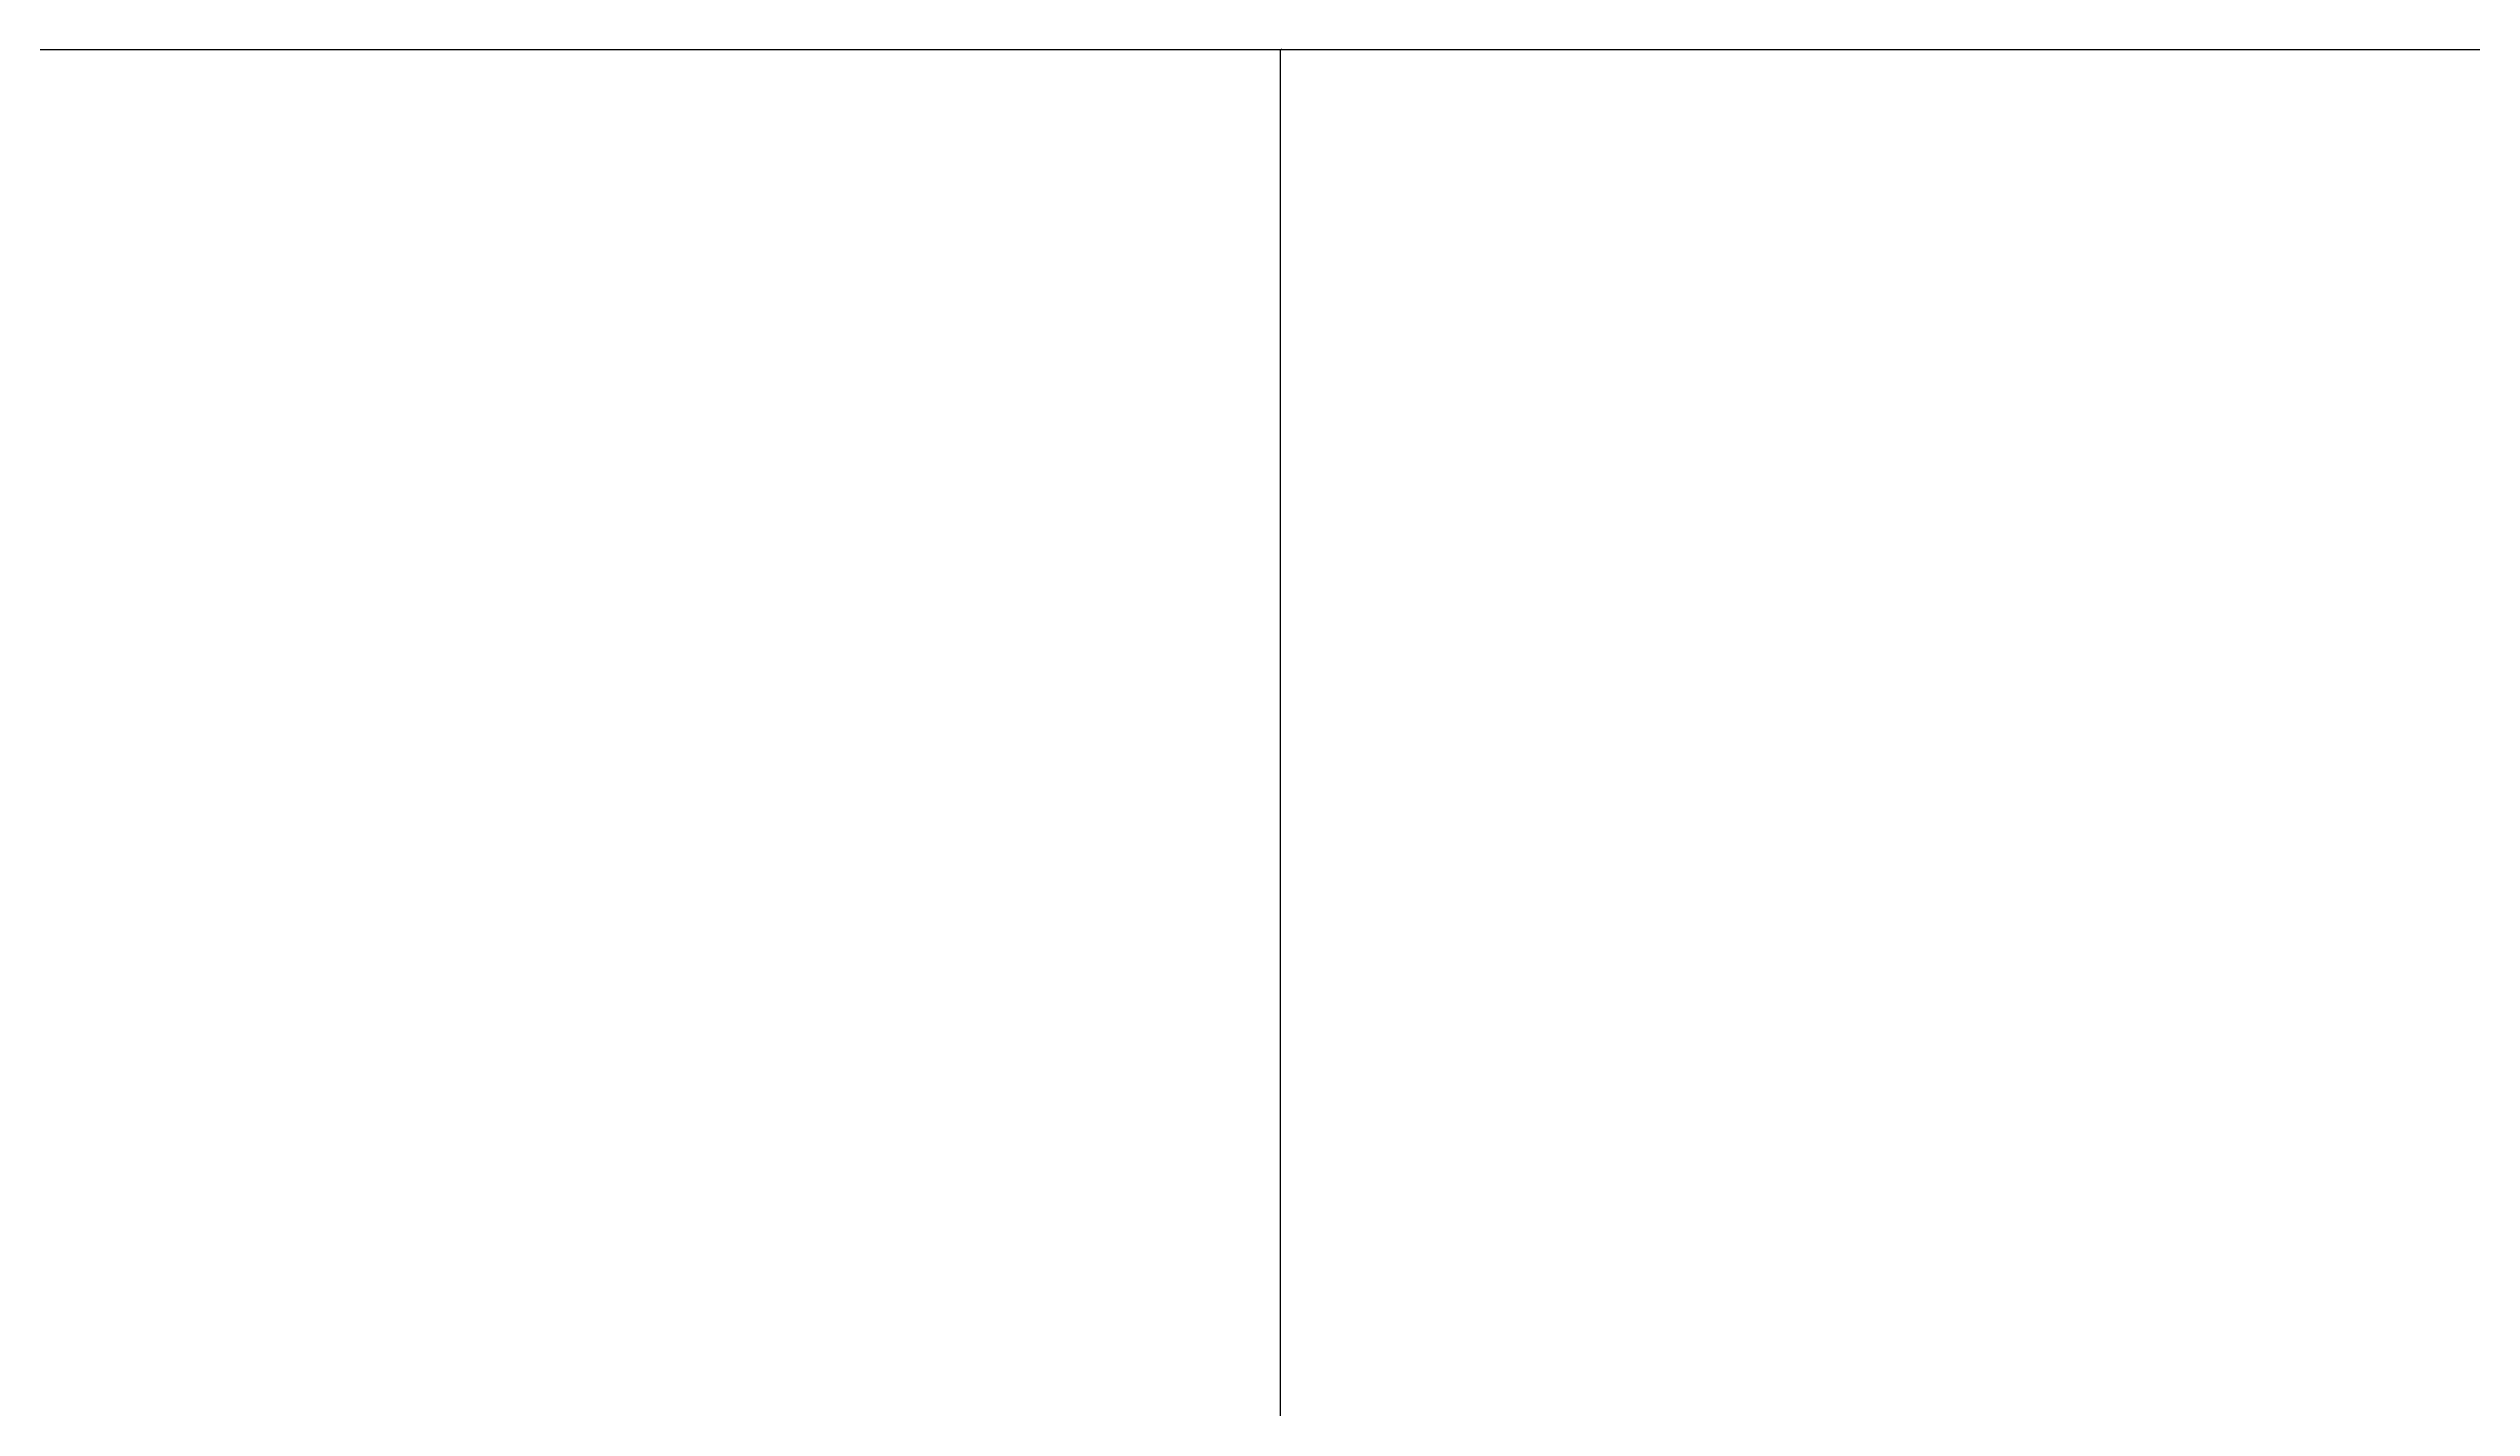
# Model space of a CAD drawing. Header units: inches. Extents: x -8 to 631, y 1 to 481.
# Drawn here: x 169.8094 to 169.8735, y 221.8518 to 221.8878 of the extents above; entities that cross this region are included whole.
import ezdxf
from ezdxf.enums import TextEntityAlignment as Align

# ---------------------------------------------------------------- set-up
doc = ezdxf.new("R2010")
doc.units = ezdxf.units.IN
doc.header["$MEASUREMENT"] = 0
for name, color, linetype in [('BLK_12_THHN', 7, 'Continuous'), ('MISC', 7, 'Continuous'), ('SYMS', 7, 'Continuous')]:
    doc.layers.add(name, color=color, linetype=linetype)
doc.styles.add('WD_IEC', font='ISOCP2.shx', dxfattribs={"width": 0.9, "height": 4})

# ---------------------------------------------------------------- blocks, each defined once
blk = doc.blocks.new('VCN1_1PJ_C9C')
at = {"layer": 'SYMS'}
blk.add_line((-9, -12), (99, -12), dxfattribs=at)
at = {"layer": 'SYMS', "linetype": 'Continuous', "style": 'WD_IEC', "width": 0.9, "flags": 8}
for tag, p in [('TERMDESC08J', (68, 16)), ('TERMDESC04J', (28, 16)), ('TERMDESC09J', (78, 16)), ('TERMDESC05J', (38, 16)), ('TERMDESC06J', (48, 16)), ('TERMDESC03J', (18, 16)), ('TERMDESC07J', (58, 16)), ('TERMDESC02J', (8, 16)), ('TERMDESC01J', (-2, 16)), ('TERMDESC10J', (88, 16))]:
    blk.add_attdef(tag, p, '', height=4, rotation=90, dxfattribs=at)
at = {"layer": 'SYMS', "style": 'WD_IEC'}
for tag, p in [('DESC1', (-16, 33)), ('DESC2', (-16, 26)), ('DESC3', (-16, 19)), ('INST', (-16, 12)), ('LOC', (-16, 5)), ('TAG1', (-16, -2)), ('XREF', (-16, -9.816667))]:
    blk.add_attdef(tag, text='', height=5, dxfattribs=at).set_placement(p, align=Align.RIGHT)
at = {"layer": 'SYMS', "linetype": 'Continuous', "style": 'WD_IEC', "width": 0.9, "flags": 8}
for tag, p in [('X2WIRE08J', (72, 16)), ('X2WIRE04J', (32, 16)), ('X2WIRE09J', (82, 16)), ('X2WIRE05J', (42, 16)), ('X2WIRE06J', (52, 16)), ('X2WIRE03J', (22, 16)), ('X2WIRE07J', (62, 16)), ('X2WIRE02J', (12, 16)), ('X2WIRE01J', (2, 16)), ('X2WIRE10J', (92, 16))]:
    blk.add_attdef(tag, text='', height=4, rotation=90, dxfattribs=at).set_placement(p, align=Align.TOP_LEFT)
at = {"layer": 'SYMS', "style": 'WD_IEC', "flags": 1}
for tag, p in [('X2TERM01J', (0, 12)), ('X2TERM02J', (10, 12)), ('X2TERM03J', (20, 12)), ('X2TERM04J', (30, 12)), ('X2TERM05J', (40, 12)), ('X2TERM06J', (50, 12)), ('X2TERM07J', (60, 12)), ('X2TERM08J', (70, 12)), ('X2TERM09J', (80, 12)), ('X2TERM10J', (90, 12)), ('X8TERM01P', (0, -12)), ('X8TERM02P', (10, -12)), ('X8TERM03P', (20, -12)), ('X8TERM04P', (30, -12)), ('X8TERM05P', (40, -12)), ('X8TERM06P', (50, -12)), ('X8TERM07P', (60, -12)), ('X8TERM08P', (70, -12)), ('X8TERM09P', (80, -12)), ('X8TERM10P', (90, -12))]:
    blk.add_attdef(tag, p, '', height=0.02, dxfattribs=at)
at = {"layer": 'SYMS', "color": 7, "style": 'WD_IEC'}
for tag, p in [('X2_TINY_DOT_DONT_REMOVE_01J', (0, 12)), ('X2_TINY_DOT_DONT_REMOVE_02J', (10, 12)), ('X2_TINY_DOT_DONT_REMOVE_03J', (20, 12)), ('X2_TINY_DOT_DONT_REMOVE_04J', (30, 12)), ('X2_TINY_DOT_DONT_REMOVE_05J', (40, 12)), ('X2_TINY_DOT_DONT_REMOVE_06J', (50, 12)), ('X2_TINY_DOT_DONT_REMOVE_07J', (60, 12)), ('X2_TINY_DOT_DONT_REMOVE_08J', (70, 12)), ('X2_TINY_DOT_DONT_REMOVE_09J', (80, 12)), ('X2_TINY_DOT_DONT_REMOVE_10J', (90, 12)), ('X8_TINY_DOT_DONT_REMOVE_01P', (0, -12)), ('X8_TINY_DOT_DONT_REMOVE_02P', (10, -12)), ('X8_TINY_DOT_DONT_REMOVE_03P', (20, -12)), ('X8_TINY_DOT_DONT_REMOVE_04P', (30, -12)), ('X8_TINY_DOT_DONT_REMOVE_05P', (40, -12)), ('X8_TINY_DOT_DONT_REMOVE_06P', (50, -12)), ('X8_TINY_DOT_DONT_REMOVE_07P', (60, -12)), ('X8_TINY_DOT_DONT_REMOVE_08P', (70, -12)), ('X8_TINY_DOT_DONT_REMOVE_09P', (80, -12)), ('X8_TINY_DOT_DONT_REMOVE_10P', (90, -12))]:
    blk.add_attdef(tag, p, '', height=0.0002, dxfattribs=at)
at = {"layer": 'SYMS', "linetype": 'Continuous', "style": 'WD_IEC', "width": 0.9}
for tag, flags, p in [('TERM01J', 9, (0, 6)), ('TERM02J', 9, (10, 6)), ('TERM03J', 9, (20, 6)), ('TERM04J', 9, (30, 6)), ('TERM05J', 9, (40, 6)), ('TERM06J', 9, (50, 6)), ('TERM07J', 9, (60, 6)), ('TERM08J', 9, (70, 6)), ('TERM09J', 9, (80, 6)), ('TERM10J', 9, (90, 6)), ('TERM01P', 8, (0, -6)), ('TERM02P', 8, (10, -6)), ('TERM03P', 8, (20, -6)), ('TERM04P', 8, (30, -6)), ('TERM05P', 8, (40, -6)), ('TERM06P', 8, (50, -6)), ('TERM07P', 8, (60, -6)), ('TERM08P', 8, (70, -6)), ('TERM09P', 8, (80, -6)), ('TERM10P', 8, (90, -6))]:
    blk.add_attdef(tag, text='', height=4, dxfattribs=dict(at, flags=flags)).set_placement(p, align=Align.MIDDLE_CENTER)
at = {"layer": 'SYMS', "style": 'WD_IEC', "width": 0.9}
for tag, p, flags in [('X1LINK', (106, 0), 1), ('WDBLKNAM', (-2.585957, -3.405381), 9), ('ACE_FLAG', (-2.743006, -6.385095), 9), ('FAMILY', (6.314358, -7.473667), 9), ('GENDER', (-2.304601, -9.452091), 9)]:
    blk.add_attdef(tag, p, '', height=1, dxfattribs=dict(at, flags=flags))
at = {"layer": 'SYMS', "linetype": 'Continuous', "style": 'WD_IEC', "width": 0.9, "flags": 9}
for tag, p in [('ASSYCODE', (5.962864, -9.774546)), ('MFG', (6.463898, -12.653767)), ('CAT', (6.401269, -15.345213)), ('CATDESC', (6.401269, -18.036659))]:
    blk.add_attdef(tag, p, '', height=2, dxfattribs=at)
at = {"layer": 'SYMS', "linetype": 'Continuous', "style": 'WD_IEC', "width": 0.9, "flags": 8}
for tag, p in [('TERMDESC01P', (-2, -16)), ('TERMDESC02P', (8, -16)), ('TERMDESC03P', (18, -16)), ('TERMDESC04P', (28, -16)), ('TERMDESC05P', (38, -16)), ('TERMDESC06P', (48, -16)), ('TERMDESC07P', (58, -16)), ('TERMDESC08P', (68, -16)), ('TERMDESC09P', (78, -16)), ('TERMDESC10P', (88, -16))]:
    blk.add_attdef(tag, text='', height=4, rotation=90, dxfattribs=at).set_placement(p, align=Align.RIGHT)
for tag, p in [('X8WIRE01P', (2, -16)), ('X8WIRE02P', (12, -16)), ('X8WIRE03P', (22, -16)), ('X8WIRE04P', (32, -16)), ('X8WIRE05P', (42, -16)), ('X8WIRE06P', (52, -16)), ('X8WIRE07P', (62, -16)), ('X8WIRE08P', (72, -16)), ('X8WIRE09P', (82, -16)), ('X8WIRE10P', (92, -16))]:
    blk.add_attdef(tag, text='', height=4, rotation=90, dxfattribs=at).set_placement(p, align=Align.TOP_RIGHT)

msp = doc.modelspace()

# ---------------------------------------------------------------- linework, layer by layer
at = {"layer": 'BLK_12_THHN'}
msp.add_line((169.842003, 221.887765), (169.842003, 191.086303), dxfattribs=at)

# ---------------------------------------------------------------- block references
ref = msp.add_blockref('VCN1_1PJ_C9C', (119.842003, 233.887765))
ref.add_attrib('X8_TINY_DOT_DONT_REMOVE_06P', '.', (169.842003, 221.887765), dxfattribs={"layer": 'MISC', "color": 7, "height": 0.0002, "style": 'WD_IEC'})

doc.saveas('drawing.dxf')
